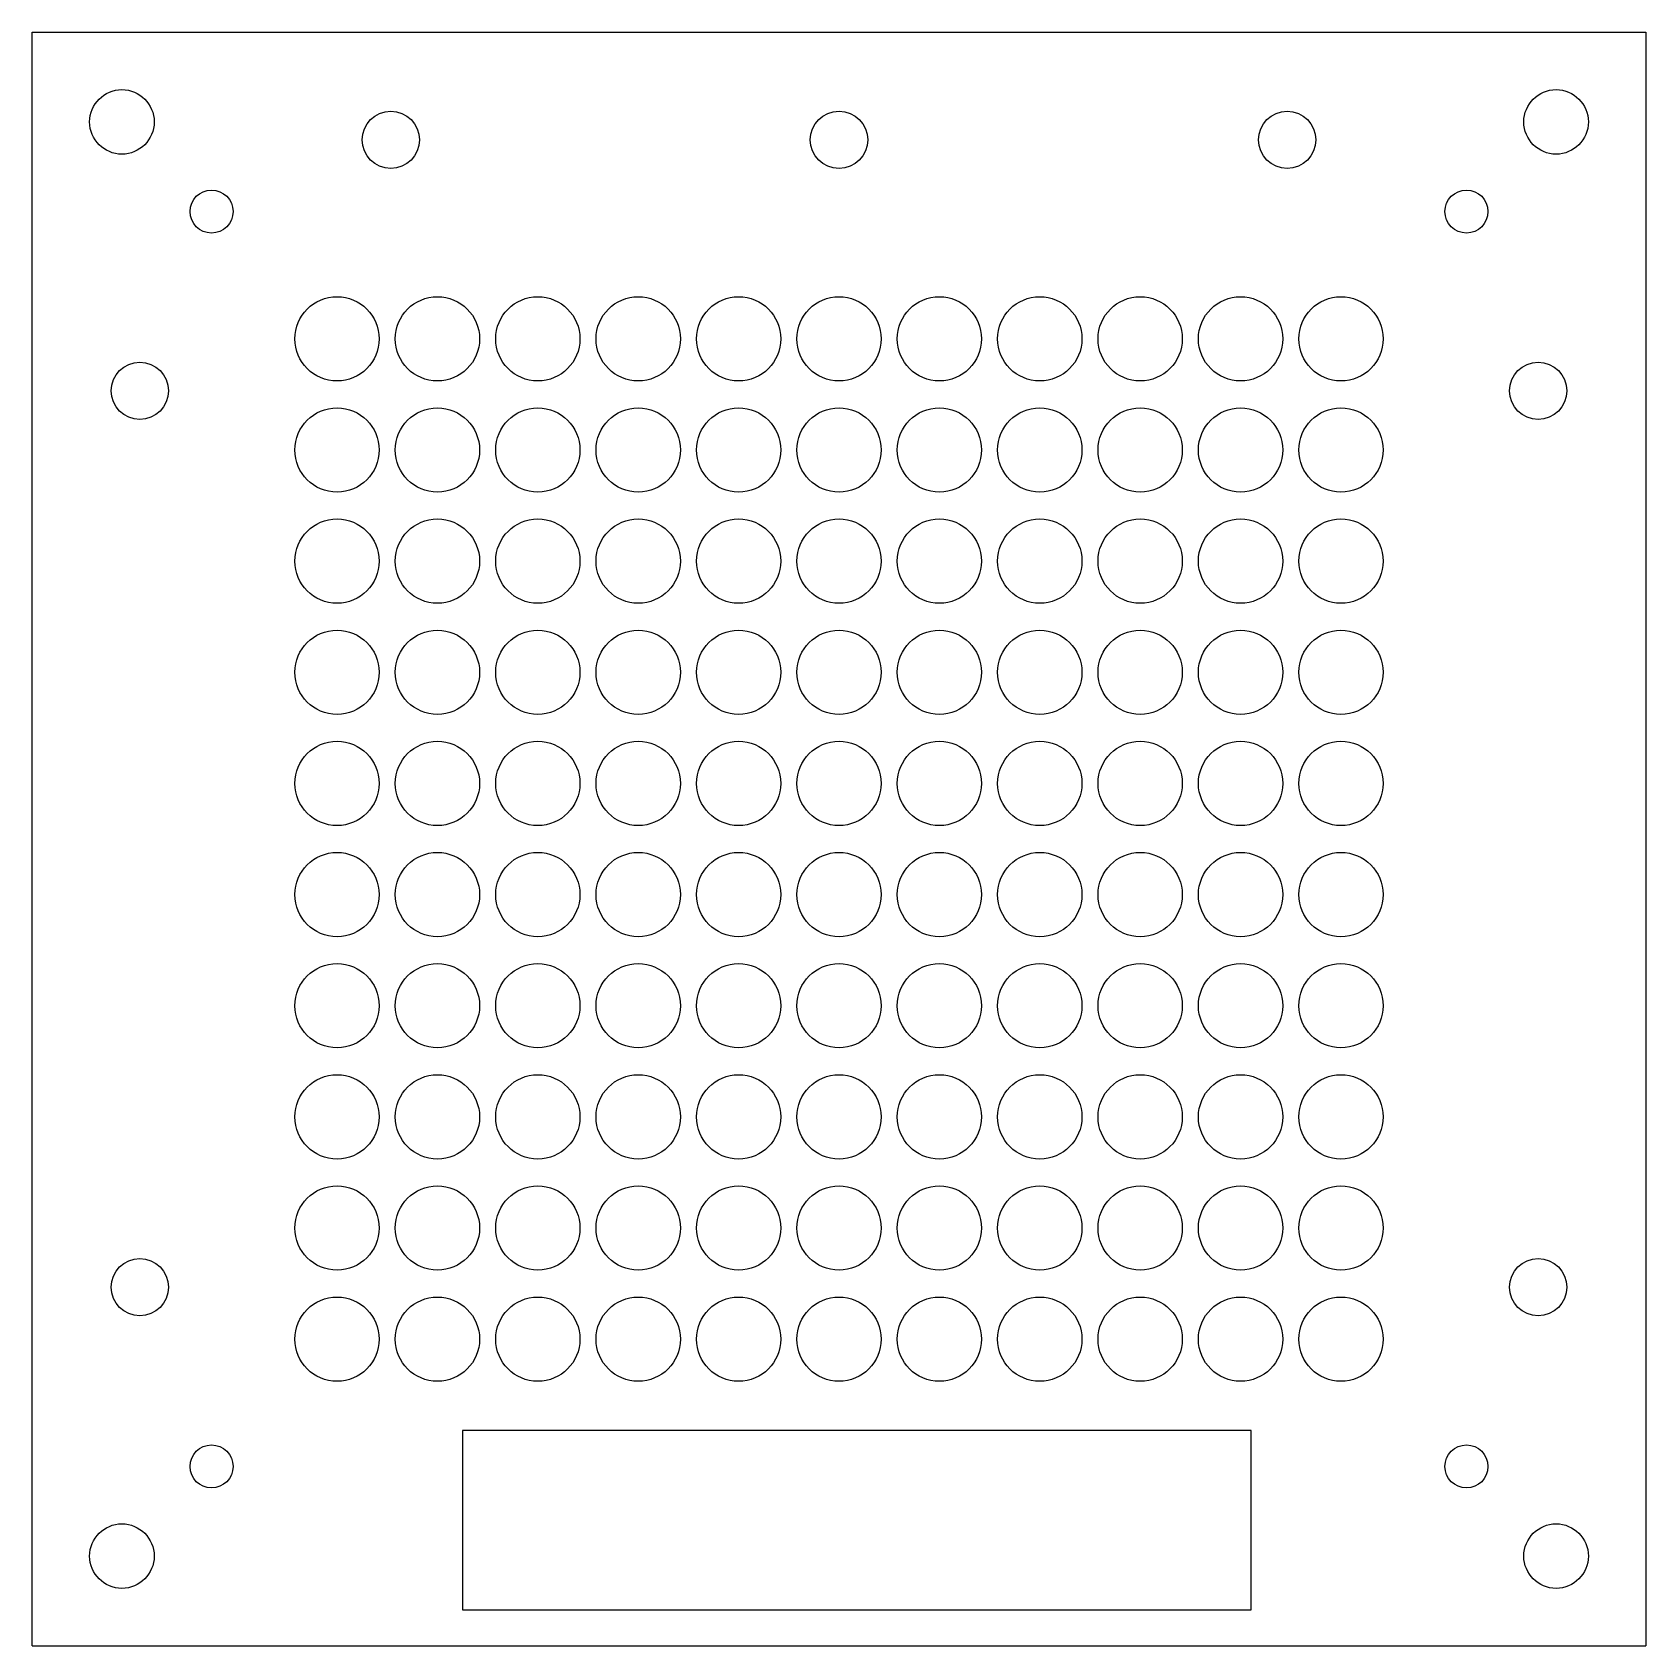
# Model space of a CAD drawing. Header units: millimetres. Extents: x 0 to 450, y 0 to 450.
import ezdxf

# ---------------------------------------------------------------- set-up
doc = ezdxf.new("R2010")
doc.units = ezdxf.units.MM
doc.layers.get('0').update_dxf_attribs({"lineweight": 25, "true_color": 0xffffff})

msp = doc.modelspace()

# ---------------------------------------------------------------- linework, layer by layer
for p, q in [((0, 0), (0, 450)), ((0, 450), (450, 450)), ((450, 450), (450, 0)), ((120, 60), (120, 10)), ((340, 60), (120, 60)), ((340, 10), (340, 60)), ((120, 10), (340, 10)), ((0, 0), (450, 0))]:
    msp.add_line(p, q)
for centre, radius in [((25, 425), 9), ((425, 425), 9), ((100, 420), 8), ((225, 420), 8), ((350, 420), 8), ((50, 400), 6), ((400, 400), 6), ((85, 364.5), 11.75), ((113, 364.5), 11.75), ((141, 364.5), 11.75), ((169, 364.5), 11.75), ((197, 364.5), 11.75), ((225, 364.5), 11.75), ((253, 364.5), 11.75), ((281, 364.5), 11.75), ((309, 364.5), 11.75), ((337, 364.5), 11.75), ((365, 364.5), 11.75), ((30, 350), 8), ((420, 350), 8), ((85, 333.5), 11.75), ((113, 333.5), 11.75), ((141, 333.5), 11.75), ((169, 333.5), 11.75), ((197, 333.5), 11.75), ((225, 333.5), 11.75), ((253, 333.5), 11.75), ((281, 333.5), 11.75), ((309, 333.5), 11.75), ((337, 333.5), 11.75), ((365, 333.5), 11.75), ((85, 302.5), 11.75), ((113, 302.5), 11.75), ((141, 302.5), 11.75), ((169, 302.5), 11.75), ((197, 302.5), 11.75), ((225, 302.5), 11.75), ((253, 302.5), 11.75), ((281, 302.5), 11.75), ((309, 302.5), 11.75), ((337, 302.5), 11.75), ((365, 302.5), 11.75), ((85, 271.5), 11.75), ((113, 271.5), 11.75), ((141, 271.5), 11.75), ((169, 271.5), 11.75), ((197, 271.5), 11.75), ((225, 271.5), 11.75), ((253, 271.5), 11.75), ((281, 271.5), 11.75), ((309, 271.5), 11.75), ((337, 271.5), 11.75), ((365, 271.5), 11.75), ((85, 240.5), 11.75), ((113, 240.5), 11.75), ((141, 240.5), 11.75), ((169, 240.5), 11.75), ((197, 240.5), 11.75), ((225, 240.5), 11.75), ((253, 240.5), 11.75), ((281, 240.5), 11.75), ((309, 240.5), 11.75), ((337, 240.5), 11.75), ((365, 240.5), 11.75), ((85, 209.5), 11.75), ((113, 209.5), 11.75), ((141, 209.5), 11.75), ((169, 209.5), 11.75), ((197, 209.5), 11.75), ((225, 209.5), 11.75), ((253, 209.5), 11.75), ((281, 209.5), 11.75), ((309, 209.5), 11.75), ((337, 209.5), 11.75), ((365, 209.5), 11.75), ((85, 178.5), 11.75), ((113, 178.5), 11.75), ((141, 178.5), 11.75), ((169, 178.5), 11.75), ((197, 178.5), 11.75), ((225, 178.5), 11.75), ((253, 178.5), 11.75), ((281, 178.5), 11.75), ((309, 178.5), 11.75), ((337, 178.5), 11.75), ((365, 178.5), 11.75), ((85, 147.5), 11.75), ((113, 147.5), 11.75), ((141, 147.5), 11.75), ((169, 147.5), 11.75), ((197, 147.5), 11.75), ((225, 147.5), 11.75), ((253, 147.5), 11.75), ((281, 147.5), 11.75), ((309, 147.5), 11.75), ((337, 147.5), 11.75), ((365, 147.5), 11.75), ((85, 116.5), 11.75), ((113, 116.5), 11.75), ((141, 116.5), 11.75), ((169, 116.5), 11.75), ((197, 116.5), 11.75), ((225, 116.5), 11.75), ((253, 116.5), 11.75), ((281, 116.5), 11.75), ((309, 116.5), 11.75), ((337, 116.5), 11.75), ((365, 116.5), 11.75), ((30, 100), 8), ((420, 100), 8), ((85, 85.5), 11.75), ((113, 85.5), 11.75), ((141, 85.5), 11.75), ((169, 85.5), 11.75), ((197, 85.5), 11.75), ((225, 85.5), 11.75), ((253, 85.5), 11.75), ((281, 85.5), 11.75), ((309, 85.5), 11.75), ((337, 85.5), 11.75), ((365, 85.5), 11.75), ((50, 50), 6), ((400, 50), 6), ((25, 25), 9), ((425, 25), 9)]:
    msp.add_circle(centre, radius)

doc.saveas('drawing.dxf')
